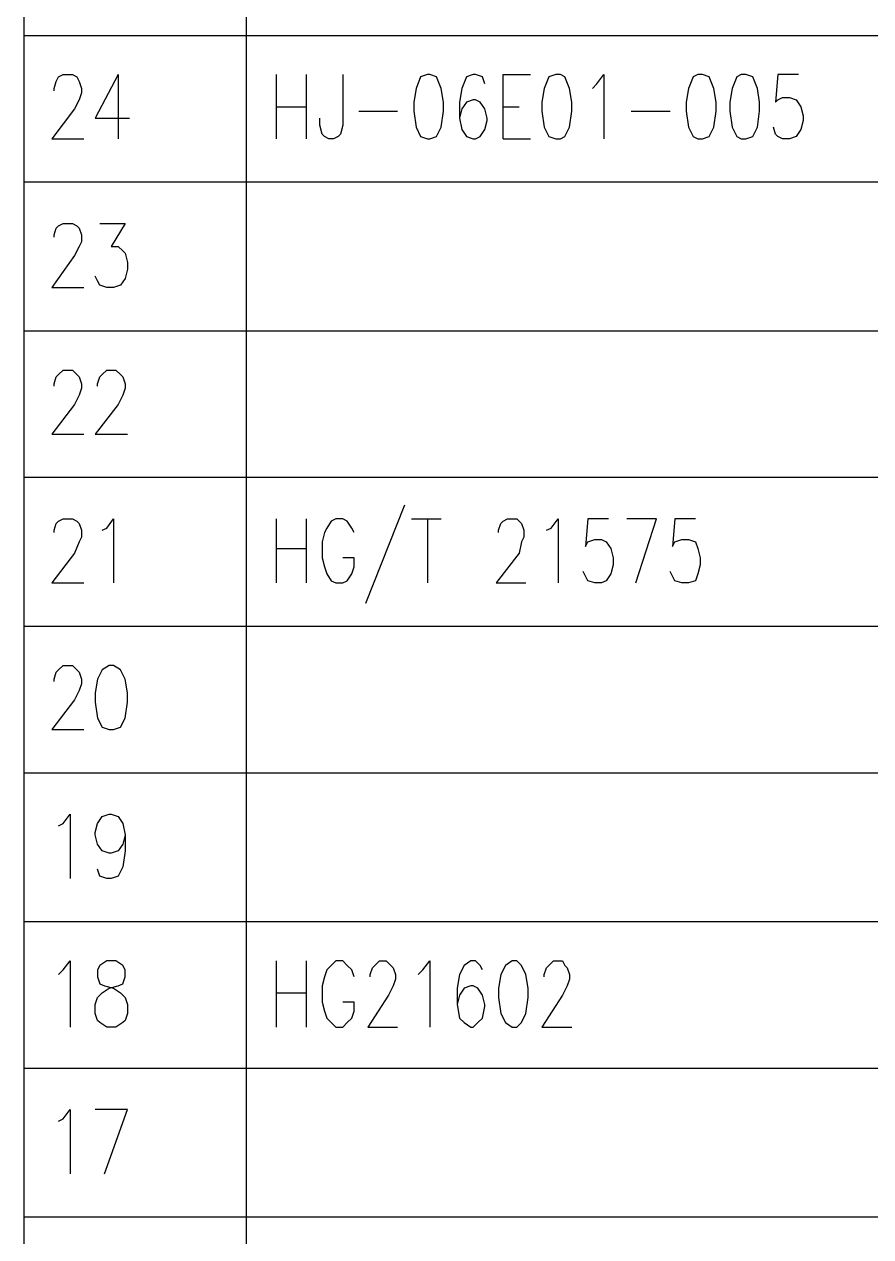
# Model space of a CAD drawing. Extents: x 13.06 to 16.25, y 9.33 to 13.85.
# Drawn here: x 15.2287 to 15.475, y 10.4217 to 10.7747 of the extents above; entities that cross this region are included whole.
import ezdxf

# ---------------------------------------------------------------- set-up
doc = ezdxf.new("R2010")
doc.units = 0
doc.header["$MEASUREMENT"] = 0
doc.linetypes.add('AUSGEZOGEN', pattern=[0])
doc.layers.get('0').update_dxf_attribs({"linetype": 'AUSGEZOGEN'})

msp = doc.modelspace()

# ---------------------------------------------------------------- linework, layer by layer
for points in [[(15.22867, 10.77133), (15.22867, 10.81467)], [(15.29333, 10.77133), (15.29333, 10.81467)], [(16.19667, 10.77133), (15.22867, 10.77133)], [(15.22867, 10.72867), (15.22867, 10.77133)], [(15.29333, 10.72867), (15.29333, 10.77133)], [(15.23733, 10.75533), (15.23733, 10.756), (15.23733, 10.756), (15.238, 10.758), (15.238, 10.758), (15.23867, 10.75933), (15.23867, 10.75933), (15.24, 10.76), (15.24, 10.76), (15.24267, 10.76), (15.24267, 10.76), (15.244, 10.75933), (15.244, 10.75933), (15.24467, 10.758), (15.24467, 10.758), (15.24533, 10.756), (15.24533, 10.756), (15.24533, 10.75467), (15.24533, 10.75467), (15.24467, 10.75267), (15.24467, 10.75267), (15.24333, 10.75), (15.24333, 10.75), (15.23667, 10.74133), (15.23667, 10.74133), (15.246, 10.74133)], [(15.256, 10.76), (15.24933, 10.74733), (15.24933, 10.74733), (15.25933, 10.74733)], [(15.256, 10.76), (15.256, 10.74133)], [(15.302, 10.76), (15.302, 10.74133)], [(15.31067, 10.76), (15.31067, 10.74133)], [(15.32133, 10.76), (15.32133, 10.74533), (15.32133, 10.74533), (15.32067, 10.74267), (15.32067, 10.74267), (15.32, 10.742), (15.32, 10.742), (15.31867, 10.74133), (15.31867, 10.74133), (15.31733, 10.74133), (15.31733, 10.74133), (15.316, 10.742), (15.316, 10.742), (15.31533, 10.74267), (15.31533, 10.74267), (15.31467, 10.74533), (15.31467, 10.74533), (15.31467, 10.74733)], [(15.346, 10.76), (15.344, 10.75933), (15.344, 10.75933), (15.34267, 10.756), (15.34267, 10.756), (15.342, 10.752), (15.342, 10.752), (15.342, 10.74933), (15.342, 10.74933), (15.34267, 10.74467), (15.34267, 10.74467), (15.344, 10.742), (15.344, 10.742), (15.346, 10.74133), (15.346, 10.74133), (15.34667, 10.74133), (15.34667, 10.74133), (15.34867, 10.742), (15.34867, 10.742), (15.35, 10.74467), (15.35, 10.74467), (15.35067, 10.74933), (15.35067, 10.74933), (15.35067, 10.752), (15.35067, 10.752), (15.35, 10.756), (15.35, 10.756), (15.34867, 10.75933), (15.34867, 10.75933), (15.34667, 10.76), (15.34667, 10.76), (15.346, 10.76), (15.346, 10.76)], [(15.36267, 10.75733), (15.362, 10.75933), (15.362, 10.75933), (15.36, 10.76), (15.36, 10.76), (15.35933, 10.76), (15.35933, 10.76), (15.35733, 10.75933), (15.35733, 10.75933), (15.356, 10.756), (15.356, 10.756), (15.35533, 10.752), (15.35533, 10.752), (15.35533, 10.74733), (15.35533, 10.74733), (15.356, 10.744), (15.356, 10.744), (15.35733, 10.742), (15.35733, 10.742), (15.35933, 10.74133), (15.35933, 10.74133), (15.36, 10.74133), (15.36, 10.74133), (15.36133, 10.742), (15.36133, 10.742), (15.36267, 10.744), (15.36267, 10.744), (15.36333, 10.74667), (15.36333, 10.74667), (15.36333, 10.74733), (15.36333, 10.74733), (15.36267, 10.75), (15.36267, 10.75), (15.36133, 10.752), (15.36133, 10.752), (15.36, 10.75267), (15.36, 10.75267), (15.35933, 10.75267), (15.35933, 10.75267), (15.35733, 10.752), (15.35733, 10.752), (15.356, 10.75), (15.356, 10.75), (15.35533, 10.74733)], [(15.368, 10.74133), (15.368, 10.76), (15.368, 10.76), (15.376, 10.76)], [(15.38333, 10.76), (15.38133, 10.75933), (15.38133, 10.75933), (15.38, 10.756), (15.38, 10.756), (15.37933, 10.752), (15.37933, 10.752), (15.37933, 10.74933), (15.37933, 10.74933), (15.38, 10.74467), (15.38, 10.74467), (15.38133, 10.742), (15.38133, 10.742), (15.38333, 10.74133), (15.38333, 10.74133), (15.38467, 10.74133), (15.38467, 10.74133), (15.386, 10.742), (15.386, 10.742), (15.38733, 10.74467), (15.38733, 10.74467), (15.388, 10.74933), (15.388, 10.74933), (15.388, 10.752), (15.388, 10.752), (15.38733, 10.756), (15.38733, 10.756), (15.386, 10.75933), (15.386, 10.75933), (15.38467, 10.76), (15.38467, 10.76), (15.38333, 10.76), (15.38333, 10.76)], [(15.394, 10.756), (15.39533, 10.75733), (15.39533, 10.75733), (15.39733, 10.76), (15.39733, 10.76), (15.39733, 10.74133)], [(15.42467, 10.76), (15.42333, 10.75933), (15.42333, 10.75933), (15.422, 10.756), (15.422, 10.756), (15.42133, 10.752), (15.42133, 10.752), (15.42133, 10.74933), (15.42133, 10.74933), (15.422, 10.74467), (15.422, 10.74467), (15.42333, 10.742), (15.42333, 10.742), (15.42467, 10.74133), (15.42467, 10.74133), (15.426, 10.74133), (15.426, 10.74133), (15.428, 10.742), (15.428, 10.742), (15.42933, 10.74467), (15.42933, 10.74467), (15.43, 10.74933), (15.43, 10.74933), (15.43, 10.752), (15.43, 10.752), (15.42933, 10.756), (15.42933, 10.756), (15.428, 10.75933), (15.428, 10.75933), (15.426, 10.76), (15.426, 10.76), (15.42467, 10.76), (15.42467, 10.76)], [(15.43733, 10.76), (15.436, 10.75933), (15.436, 10.75933), (15.43467, 10.756), (15.43467, 10.756), (15.434, 10.752), (15.434, 10.752), (15.434, 10.74933), (15.434, 10.74933), (15.43467, 10.74467), (15.43467, 10.74467), (15.436, 10.742), (15.436, 10.742), (15.43733, 10.74133), (15.43733, 10.74133), (15.43867, 10.74133), (15.43867, 10.74133), (15.44067, 10.742), (15.44067, 10.742), (15.442, 10.74467), (15.442, 10.74467), (15.44267, 10.74933), (15.44267, 10.74933), (15.44267, 10.752), (15.44267, 10.752), (15.442, 10.756), (15.442, 10.756), (15.44067, 10.75933), (15.44067, 10.75933), (15.43867, 10.76), (15.43867, 10.76), (15.43733, 10.76), (15.43733, 10.76)], [(15.454, 10.76), (15.448, 10.76), (15.448, 10.76), (15.44733, 10.752), (15.44733, 10.752), (15.448, 10.75267), (15.448, 10.75267), (15.44933, 10.75333), (15.44933, 10.75333), (15.45133, 10.75333), (15.45133, 10.75333), (15.45333, 10.75267), (15.45333, 10.75267), (15.45467, 10.75067), (15.45467, 10.75067), (15.45533, 10.748), (15.45533, 10.748), (15.45533, 10.74667), (15.45533, 10.74667), (15.45467, 10.744), (15.45467, 10.744), (15.45333, 10.742), (15.45333, 10.742), (15.45133, 10.74133), (15.45133, 10.74133), (15.44933, 10.74133), (15.44933, 10.74133), (15.448, 10.742), (15.448, 10.742), (15.44733, 10.74267), (15.44733, 10.74267), (15.44667, 10.74467)], [(15.302, 10.75067), (15.31067, 10.75067)], [(15.326, 10.74933), (15.33733, 10.74933)], [(15.368, 10.75067), (15.37267, 10.75067)], [(15.40533, 10.74933), (15.41667, 10.74933)], [(15.368, 10.74133), (15.376, 10.74133)], [(16.19667, 10.72867), (15.22867, 10.72867)], [(15.22867, 10.68533), (15.22867, 10.72867)], [(15.29333, 10.68533), (15.29333, 10.72867)], [(15.23733, 10.71267), (15.23733, 10.71333), (15.23733, 10.71333), (15.238, 10.71533), (15.238, 10.71533), (15.23867, 10.716), (15.23867, 10.716), (15.24, 10.71667), (15.24, 10.71667), (15.24267, 10.71667), (15.24267, 10.71667), (15.244, 10.716), (15.244, 10.716), (15.24467, 10.71533), (15.24467, 10.71533), (15.24533, 10.71333), (15.24533, 10.71333), (15.24533, 10.71133), (15.24533, 10.71133), (15.24467, 10.71), (15.24467, 10.71), (15.24333, 10.70733), (15.24333, 10.70733), (15.23667, 10.698), (15.23667, 10.698), (15.246, 10.698)], [(15.25067, 10.71667), (15.258, 10.71667), (15.258, 10.71667), (15.254, 10.71), (15.254, 10.71), (15.256, 10.71), (15.256, 10.71), (15.25733, 10.70867), (15.25733, 10.70867), (15.258, 10.708), (15.258, 10.708), (15.25867, 10.70533), (15.25867, 10.70533), (15.25867, 10.70333), (15.25867, 10.70333), (15.258, 10.70067), (15.258, 10.70067), (15.25667, 10.69867), (15.25667, 10.69867), (15.25467, 10.698), (15.25467, 10.698), (15.25267, 10.698), (15.25267, 10.698), (15.25067, 10.69867), (15.25067, 10.69867), (15.25, 10.7), (15.25, 10.7), (15.24933, 10.70133)], [(16.19667, 10.68533), (15.22867, 10.68533)], [(15.22867, 10.64267), (15.22867, 10.68533)], [(15.29333, 10.64267), (15.29333, 10.68533)], [(15.23733, 10.66933), (15.23733, 10.67), (15.23733, 10.67), (15.238, 10.672), (15.238, 10.672), (15.23867, 10.67267), (15.23867, 10.67267), (15.24, 10.674), (15.24, 10.674), (15.24267, 10.674), (15.24267, 10.674), (15.244, 10.67267), (15.244, 10.67267), (15.24467, 10.672), (15.24467, 10.672), (15.24533, 10.67), (15.24533, 10.67), (15.24533, 10.66867), (15.24533, 10.66867), (15.24467, 10.66667), (15.24467, 10.66667), (15.24333, 10.664), (15.24333, 10.664), (15.23667, 10.65533), (15.23667, 10.65533), (15.246, 10.65533)], [(15.25, 10.66933), (15.25, 10.67), (15.25, 10.67), (15.25067, 10.672), (15.25067, 10.672), (15.25133, 10.67267), (15.25133, 10.67267), (15.25267, 10.674), (15.25267, 10.674), (15.25533, 10.674), (15.25533, 10.674), (15.25667, 10.67267), (15.25667, 10.67267), (15.25733, 10.672), (15.25733, 10.672), (15.258, 10.67), (15.258, 10.67), (15.258, 10.66867), (15.258, 10.66867), (15.25733, 10.66667), (15.25733, 10.66667), (15.256, 10.664), (15.256, 10.664), (15.24933, 10.65533), (15.24933, 10.65533), (15.25867, 10.65533)], [(16.19667, 10.64267), (15.22867, 10.64267)], [(15.22867, 10.59933), (15.22867, 10.64267)], [(15.29333, 10.59933), (15.29333, 10.64267)], [(15.33933, 10.63467), (15.328, 10.606)], [(15.23733, 10.62667), (15.23733, 10.62733), (15.23733, 10.62733), (15.238, 10.62933), (15.238, 10.62933), (15.23867, 10.63), (15.23867, 10.63), (15.24, 10.63067), (15.24, 10.63067), (15.24267, 10.63067), (15.24267, 10.63067), (15.244, 10.63), (15.244, 10.63), (15.24467, 10.62933), (15.24467, 10.62933), (15.24533, 10.62733), (15.24533, 10.62733), (15.24533, 10.62533), (15.24533, 10.62533), (15.24467, 10.624), (15.24467, 10.624), (15.24333, 10.62067), (15.24333, 10.62067), (15.23667, 10.612), (15.23667, 10.612), (15.246, 10.612)], [(15.25133, 10.62733), (15.25267, 10.628), (15.25267, 10.628), (15.25467, 10.63067), (15.25467, 10.63067), (15.25467, 10.612)], [(15.302, 10.63067), (15.302, 10.612)], [(15.31067, 10.63067), (15.31067, 10.612)], [(15.32467, 10.62667), (15.324, 10.628), (15.324, 10.628), (15.32267, 10.63), (15.32267, 10.63), (15.32133, 10.63067), (15.32133, 10.63067), (15.31933, 10.63067), (15.31933, 10.63067), (15.318, 10.63), (15.318, 10.63), (15.31667, 10.628), (15.31667, 10.628), (15.316, 10.62667), (15.316, 10.62667), (15.31533, 10.624), (15.31533, 10.624), (15.31533, 10.61933), (15.31533, 10.61933), (15.316, 10.61667), (15.316, 10.61667), (15.31667, 10.61467), (15.31667, 10.61467), (15.318, 10.61267), (15.318, 10.61267), (15.31933, 10.612), (15.31933, 10.612), (15.32133, 10.612), (15.32133, 10.612), (15.32267, 10.61267), (15.32267, 10.61267), (15.324, 10.61467), (15.324, 10.61467), (15.32467, 10.61667), (15.32467, 10.61667), (15.32467, 10.61933), (15.32467, 10.61933), (15.32133, 10.61933)], [(15.34133, 10.63067), (15.35, 10.63067)], [(15.346, 10.63067), (15.346, 10.612)], [(15.36667, 10.62667), (15.36667, 10.62733), (15.36667, 10.62733), (15.36733, 10.62933), (15.36733, 10.62933), (15.368, 10.63), (15.368, 10.63), (15.36933, 10.63067), (15.36933, 10.63067), (15.372, 10.63067), (15.372, 10.63067), (15.37267, 10.63), (15.37267, 10.63), (15.37333, 10.62933), (15.37333, 10.62933), (15.374, 10.62733), (15.374, 10.62733), (15.374, 10.62533), (15.374, 10.62533), (15.37333, 10.624), (15.37333, 10.624), (15.37267, 10.62067), (15.37267, 10.62067), (15.366, 10.612), (15.366, 10.612), (15.37467, 10.612)], [(15.38067, 10.62733), (15.382, 10.628), (15.382, 10.628), (15.384, 10.63067), (15.384, 10.63067), (15.384, 10.612)], [(15.39867, 10.63067), (15.39267, 10.63067), (15.39267, 10.63067), (15.392, 10.62267), (15.392, 10.62267), (15.39267, 10.624), (15.39267, 10.624), (15.39467, 10.62467), (15.39467, 10.62467), (15.39667, 10.62467), (15.39667, 10.62467), (15.398, 10.624), (15.398, 10.624), (15.39933, 10.622), (15.39933, 10.622), (15.4, 10.61933), (15.4, 10.61933), (15.4, 10.61733), (15.4, 10.61733), (15.39933, 10.61467), (15.39933, 10.61467), (15.398, 10.61267), (15.398, 10.61267), (15.39667, 10.612), (15.39667, 10.612), (15.39467, 10.612), (15.39467, 10.612), (15.39267, 10.61267), (15.39267, 10.61267), (15.392, 10.614), (15.392, 10.614), (15.39133, 10.61533)], [(15.40667, 10.612), (15.41267, 10.63067), (15.41267, 10.63067), (15.404, 10.63067)], [(15.424, 10.63067), (15.418, 10.63067), (15.418, 10.63067), (15.41733, 10.62267), (15.41733, 10.62267), (15.418, 10.624), (15.418, 10.624), (15.42, 10.62467), (15.42, 10.62467), (15.422, 10.62467), (15.422, 10.62467), (15.424, 10.624), (15.424, 10.624), (15.42467, 10.622), (15.42467, 10.622), (15.42533, 10.61933), (15.42533, 10.61933), (15.42533, 10.61733), (15.42533, 10.61733), (15.42467, 10.61467), (15.42467, 10.61467), (15.424, 10.61267), (15.424, 10.61267), (15.422, 10.612), (15.422, 10.612), (15.42, 10.612), (15.42, 10.612), (15.418, 10.61267), (15.418, 10.61267), (15.41733, 10.614), (15.41733, 10.614), (15.41667, 10.61533)], [(15.302, 10.622), (15.31067, 10.622)], [(16.19667, 10.59933), (15.22867, 10.59933)], [(15.22867, 10.55667), (15.22867, 10.59933)], [(15.29333, 10.55667), (15.29333, 10.59933)], [(15.23733, 10.58333), (15.23733, 10.584), (15.23733, 10.584), (15.238, 10.586), (15.238, 10.586), (15.23867, 10.58667), (15.23867, 10.58667), (15.24, 10.588), (15.24, 10.588), (15.24267, 10.588), (15.24267, 10.588), (15.244, 10.58667), (15.244, 10.58667), (15.24467, 10.586), (15.24467, 10.586), (15.24533, 10.584), (15.24533, 10.584), (15.24533, 10.58267), (15.24533, 10.58267), (15.24467, 10.58067), (15.24467, 10.58067), (15.24333, 10.578), (15.24333, 10.578), (15.23667, 10.56933), (15.23667, 10.56933), (15.246, 10.56933)], [(15.25333, 10.588), (15.25133, 10.58667), (15.25133, 10.58667), (15.25, 10.584), (15.25, 10.584), (15.24933, 10.58), (15.24933, 10.58), (15.24933, 10.57733), (15.24933, 10.57733), (15.25, 10.57267), (15.25, 10.57267), (15.25133, 10.57), (15.25133, 10.57), (15.25333, 10.56933), (15.25333, 10.56933), (15.25467, 10.56933), (15.25467, 10.56933), (15.25667, 10.57), (15.25667, 10.57), (15.258, 10.57267), (15.258, 10.57267), (15.25867, 10.57733), (15.25867, 10.57733), (15.25867, 10.58), (15.25867, 10.58), (15.258, 10.584), (15.258, 10.584), (15.25667, 10.58667), (15.25667, 10.58667), (15.25467, 10.588), (15.25467, 10.588), (15.25333, 10.588), (15.25333, 10.588)], [(16.19667, 10.55667), (15.22867, 10.55667)], [(15.22867, 10.51333), (15.22867, 10.55667)], [(15.29333, 10.51333), (15.29333, 10.55667)], [(15.23867, 10.54133), (15.24, 10.542), (15.24, 10.542), (15.242, 10.54467), (15.242, 10.54467), (15.242, 10.526)], [(15.258, 10.53867), (15.25733, 10.536), (15.25733, 10.536), (15.256, 10.534), (15.256, 10.534), (15.254, 10.53333), (15.254, 10.53333), (15.25333, 10.53333), (15.25333, 10.53333), (15.25133, 10.534), (15.25133, 10.534), (15.25, 10.536), (15.25, 10.536), (15.24933, 10.53867), (15.24933, 10.53867), (15.24933, 10.53933), (15.24933, 10.53933), (15.25, 10.542), (15.25, 10.542), (15.25133, 10.544), (15.25133, 10.544), (15.25333, 10.54467), (15.25333, 10.54467), (15.254, 10.54467), (15.254, 10.54467), (15.256, 10.544), (15.256, 10.544), (15.25733, 10.542), (15.25733, 10.542), (15.258, 10.53867), (15.258, 10.53867), (15.258, 10.534), (15.258, 10.534), (15.25733, 10.52933), (15.25733, 10.52933), (15.256, 10.52667), (15.256, 10.52667), (15.254, 10.526), (15.254, 10.526), (15.25267, 10.526), (15.25267, 10.526), (15.25067, 10.52667), (15.25067, 10.52667), (15.25, 10.52867)], [(16.19667, 10.51333), (15.22867, 10.51333)], [(15.22867, 10.47067), (15.22867, 10.51333)], [(15.29333, 10.47067), (15.29333, 10.51333)], [(15.23867, 10.498), (15.24, 10.49933), (15.24, 10.49933), (15.242, 10.502), (15.242, 10.502), (15.242, 10.48267)], [(15.25267, 10.502), (15.25067, 10.50067), (15.25067, 10.50067), (15.25, 10.49933), (15.25, 10.49933), (15.25, 10.49733), (15.25, 10.49733), (15.25067, 10.49533), (15.25067, 10.49533), (15.252, 10.49467), (15.252, 10.49467), (15.25467, 10.494), (15.25467, 10.494), (15.25667, 10.49267), (15.25667, 10.49267), (15.258, 10.49133), (15.258, 10.49133), (15.25867, 10.48933), (15.25867, 10.48933), (15.25867, 10.48667), (15.25867, 10.48667), (15.258, 10.48467), (15.258, 10.48467), (15.25733, 10.484), (15.25733, 10.484), (15.25533, 10.48267), (15.25533, 10.48267), (15.25267, 10.48267), (15.25267, 10.48267), (15.25067, 10.484), (15.25067, 10.484), (15.25, 10.48467), (15.25, 10.48467), (15.24933, 10.48667), (15.24933, 10.48667), (15.24933, 10.48933), (15.24933, 10.48933), (15.25, 10.49133), (15.25, 10.49133), (15.25133, 10.49267), (15.25133, 10.49267), (15.25333, 10.494), (15.25333, 10.494), (15.256, 10.49467), (15.256, 10.49467), (15.25733, 10.49533), (15.25733, 10.49533), (15.258, 10.49733), (15.258, 10.49733), (15.258, 10.49933), (15.258, 10.49933), (15.25733, 10.50067), (15.25733, 10.50067), (15.25533, 10.502), (15.25533, 10.502), (15.25267, 10.502), (15.25267, 10.502)], [(15.302, 10.502), (15.302, 10.48267)], [(15.31067, 10.502), (15.31067, 10.48267)], [(15.32467, 10.49733), (15.324, 10.49933), (15.324, 10.49933), (15.32267, 10.50067), (15.32267, 10.50067), (15.32133, 10.502), (15.32133, 10.502), (15.31933, 10.502), (15.31933, 10.502), (15.318, 10.50067), (15.318, 10.50067), (15.31667, 10.49933), (15.31667, 10.49933), (15.316, 10.49733), (15.316, 10.49733), (15.31533, 10.49467), (15.31533, 10.49467), (15.31533, 10.49), (15.31533, 10.49), (15.316, 10.48733), (15.316, 10.48733), (15.31667, 10.48533), (15.31667, 10.48533), (15.318, 10.484), (15.318, 10.484), (15.31933, 10.48267), (15.31933, 10.48267), (15.32133, 10.48267), (15.32133, 10.48267), (15.32267, 10.484), (15.32267, 10.484), (15.324, 10.48533), (15.324, 10.48533), (15.32467, 10.48733), (15.32467, 10.48733), (15.32467, 10.49), (15.32467, 10.49), (15.32133, 10.49)], [(15.32933, 10.49733), (15.32933, 10.498), (15.32933, 10.498), (15.33, 10.5), (15.33, 10.5), (15.33067, 10.50067), (15.33067, 10.50067), (15.332, 10.502), (15.332, 10.502), (15.334, 10.502), (15.334, 10.502), (15.33533, 10.50067), (15.33533, 10.50067), (15.336, 10.5), (15.336, 10.5), (15.33667, 10.498), (15.33667, 10.498), (15.33667, 10.49667), (15.33667, 10.49667), (15.336, 10.49467), (15.336, 10.49467), (15.33467, 10.492), (15.33467, 10.492), (15.32867, 10.48267), (15.32867, 10.48267), (15.33733, 10.48267)], [(15.34333, 10.498), (15.34467, 10.49933), (15.34467, 10.49933), (15.34667, 10.502), (15.34667, 10.502), (15.34667, 10.48267)], [(15.362, 10.49933), (15.36133, 10.50067), (15.36133, 10.50067), (15.36, 10.502), (15.36, 10.502), (15.35867, 10.502), (15.35867, 10.502), (15.35667, 10.50067), (15.35667, 10.50067), (15.35533, 10.498), (15.35533, 10.498), (15.35467, 10.494), (15.35467, 10.494), (15.35467, 10.48933), (15.35467, 10.48933), (15.35533, 10.48533), (15.35533, 10.48533), (15.35667, 10.484), (15.35667, 10.484), (15.35867, 10.48267), (15.35867, 10.48267), (15.35933, 10.48267), (15.35933, 10.48267), (15.36067, 10.484), (15.36067, 10.484), (15.362, 10.48533), (15.362, 10.48533), (15.36267, 10.48867), (15.36267, 10.48867), (15.36267, 10.48933), (15.36267, 10.48933), (15.362, 10.492), (15.362, 10.492), (15.36067, 10.494), (15.36067, 10.494), (15.35933, 10.49467), (15.35933, 10.49467), (15.35867, 10.49467), (15.35867, 10.49467), (15.35667, 10.494), (15.35667, 10.494), (15.35533, 10.492), (15.35533, 10.492), (15.35467, 10.48933)], [(15.37067, 10.502), (15.36867, 10.50067), (15.36867, 10.50067), (15.36733, 10.498), (15.36733, 10.498), (15.36667, 10.494), (15.36667, 10.494), (15.36667, 10.49133), (15.36667, 10.49133), (15.36733, 10.48667), (15.36733, 10.48667), (15.36867, 10.484), (15.36867, 10.484), (15.37067, 10.48267), (15.37067, 10.48267), (15.372, 10.48267), (15.372, 10.48267), (15.37333, 10.484), (15.37333, 10.484), (15.37467, 10.48667), (15.37467, 10.48667), (15.37533, 10.49133), (15.37533, 10.49133), (15.37533, 10.494), (15.37533, 10.494), (15.37467, 10.498), (15.37467, 10.498), (15.37333, 10.50067), (15.37333, 10.50067), (15.372, 10.502), (15.372, 10.502), (15.37067, 10.502), (15.37067, 10.502)], [(15.38, 10.49733), (15.38, 10.498), (15.38, 10.498), (15.38067, 10.5), (15.38067, 10.5), (15.38133, 10.50067), (15.38133, 10.50067), (15.38267, 10.502), (15.38267, 10.502), (15.38533, 10.502), (15.38533, 10.502), (15.386, 10.50067), (15.386, 10.50067), (15.38667, 10.5), (15.38667, 10.5), (15.38733, 10.498), (15.38733, 10.498), (15.38733, 10.49667), (15.38733, 10.49667), (15.38667, 10.49467), (15.38667, 10.49467), (15.38533, 10.492), (15.38533, 10.492), (15.37933, 10.48267), (15.37933, 10.48267), (15.388, 10.48267)], [(15.302, 10.49267), (15.31067, 10.49267)], [(16.19667, 10.47067), (15.22867, 10.47067)], [(15.22867, 10.42733), (15.22867, 10.47067)], [(15.29333, 10.42733), (15.29333, 10.47067)], [(15.23867, 10.45533), (15.24, 10.456), (15.24, 10.456), (15.242, 10.45867), (15.242, 10.45867), (15.242, 10.44)], [(15.252, 10.44), (15.25867, 10.45867), (15.25867, 10.45867), (15.24933, 10.45867)], [(16.19667, 10.42733), (15.22867, 10.42733)], [(15.22867, 10.38467), (15.22867, 10.42733)], [(15.29333, 10.38467), (15.29333, 10.42733)]]:
    msp.add_lwpolyline(points)

doc.saveas('drawing.dxf')
